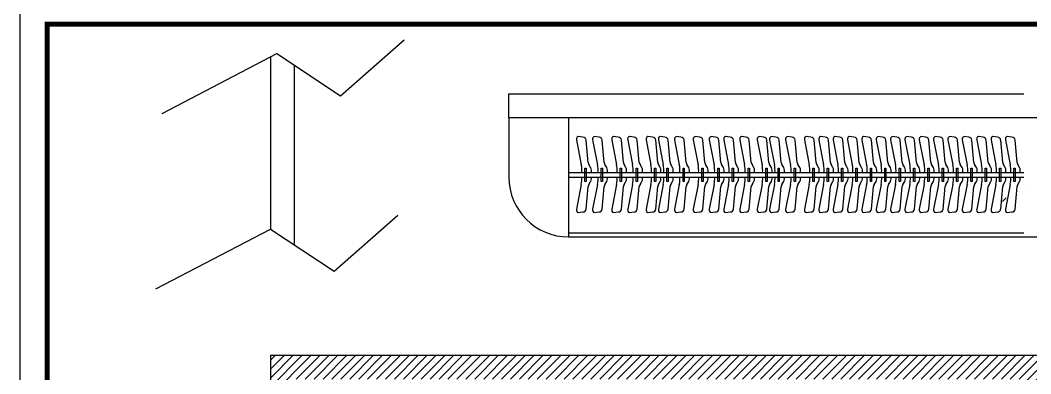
# Model space of a CAD drawing. Header units: millimetres. Extents: x 1149180 to 1411665549, y -85375798 to -28940.
# Drawn here: x 1174952 to 1180036, y -95900 to -94123 of the extents above; entities that cross this region are included whole.
import ezdxf

# ---------------------------------------------------------------- set-up
doc = ezdxf.new("R2010")
doc.units = ezdxf.units.MM
doc.header["$PDMODE"] = 35
for name, color, linetype in [('DIME', 3, 'Continuous'), ('TEXT', 3, 'Continuous'), ('WALL1', 8, 'Continuous'), ('图框', 7, 'Continuous'), ('填充', 8, 'Continuous'), ('柜子', 3, 'Continuous')]:
    doc.layers.add(name, color=color, linetype=linetype)
doc.styles.add('云', font='SimSun.ttf')
doc.dimstyles.new('标准', dxfattribs={"dimtxt": 60, "dimasz": 50, "dimexe": 1, "dimexo": 1, "dimtad": 1, "dimdec": 0, "dimtxsty": '云', "dimblk": 'ARCHTICK', "dimcen": 50, "dimdle": 10, "dimclrd": 24, "dimclre": 22, "dimclrt": 24, "dimadec": 0, "dimazin": 0, "dimtfac": 1, "dimtdec": 0, "dimtmove": 1, "dimatfit": 3, "dimldrblk": 'OBLIQUE', "dimfxl": 1.25, "dimarcsym": 0})

# ---------------------------------------------------------------- blocks, each defined once
blk = doc.blocks.new('_ArchTick')
at = {"color": 0, "linetype": 'ByBlock', "const_width": 0.15}
blk.add_lwpolyline([(-0.5, -0.5), (0.5, 0.5)], dxfattribs=at)
blk = doc.blocks.new('*D1155')
at = {"layer": 'Defpoints', "color": 0}
for p in [(1180000.9, -94612.4), (1180000.9, -95212.4), (1180176.5, -95212.4)]:
    blk.add_point(p, dxfattribs=at)
at = {"layer": 'TEXT', "color": 24, "lineweight": -2}
blk.add_line((1180176.5, -94602.4), (1180176.5, -95222.4), dxfattribs=at)
at = {"layer": 'TEXT', "color": 22, "lineweight": -2}
for p, q in [((1180001.9, -94612.4), (1180177.5, -94612.4)), ((1180001.9, -95212.4), (1180177.5, -95212.4))]:
    blk.add_line(p, q, dxfattribs=at)
at = {"layer": 'TEXT', "color": 24, "lineweight": -2, "xscale": 50, "yscale": 50, "zscale": 50}
for p, rotation in [((1180176.5, -94612.4), 90), ((1180176.5, -95212.4), 270)]:
    blk.add_blockref('_ArchTick', p, dxfattribs=dict(at, rotation=rotation))
at = {"layer": 'TEXT', "color": 24, "insert": (1180145.9, -94912.4), "char_height": 60, "attachment_point": 5, "rotation": 90, "style": '云'}
blk.add_mtext('600', dxfattribs=at)
blk = doc.blocks.new('_Oblique')
at = {"color": 0, "linetype": 'ByBlock', "lineweight": -2}
blk.add_line((-0.5, -0.5), (0.5, 0.5), dxfattribs=at)
blk = doc.blocks.new('3safdad')
at = {"layer": '图框', "color": 8}
blk.add_line((-132895, -165019), (-132895, -152671), dxfattribs=at)
at = {"layer": '图框', "color": 3}
blk.add_line((-132895, -165019), (-132895, -152671), dxfattribs=at)
at = {"layer": '图框', "color": 8, "const_width": 58.8}
blk.add_lwpolyline([(-132584, -164725), (-132584, -152965), (-115725, -152965), (-115725, -164725)], close=True, dxfattribs=at)

msp = doc.modelspace()

# ---------------------------------------------------------------- hatches: boundary and pattern name
at = {"layer": '填充'}
h = msp.add_hatch(dxfattribs=at)
h.set_pattern_fill('ANSI31', color=8, scale=10, style=0)
h.set_pattern_definition([(45, (-31249.125, -29937.128), (-22.4506403, 22.4506403), [])])
h.paths.add_polyline_path([(1176330.9, -95927), (1180000.9, -95927), (1180000.9, -98727), (1180120.9, -98727), (1180120.9, -95807), (1176210.9, -95807), (1176210.9, -98727), (1176330.9, -98727)])

# ---------------------------------------------------------------- linework, layer by layer
at = {"color": 8}
for p, q in [((1176210.9, -94307.3), (1176210.9, -95173)), ((1176330.9, -94349), (1176330.9, -95252.1)), ((1177410.9, -94492.4), (1180000.9, -94492.4)), ((1177410.9, -94612.4), (1177410.9, -94492.4)), ((1177410.9, -94612.4), (1180000.9, -94612.4)), ((1177410.9, -94612.4), (1177410.9, -94912.4)), ((1177710.9, -94612.4), (1177710.9, -95212.4)), ((1177710.9, -94887.8), (1180000.9, -94887.8)), ((1177825.6, -94887.8), (1177831.3, -94887.8)), ((1178237.6, -94887.8), (1178243.3, -94887.8)), ((1178796.7, -94887.8), (1178802.4, -94887.8)), ((1177710.9, -94911.8), (1180000.9, -94911.8)), ((1177825.6, -94911.8), (1177831.3, -94911.8)), ((1178237.6, -94911.8), (1178243.3, -94911.8)), ((1178796.7, -94911.8), (1178802.4, -94911.8)), ((1177710.9, -95192.4), (1180000.9, -95192.4))]:
    msp.add_line(p, q, dxfattribs=at)
at = {"color": 1}
msp.add_line((1177710.9, -95212.4), (1180000.9, -95212.4), dxfattribs=at)
at = {"color": 8}
msp.add_arc((1177710.9, -94912.4), 300, 180, 270, dxfattribs=at)
at = {"layer": 'DIME', "color": 8}
for p, q in [((1177750.6, -94724.8), (1177774.9, -94849.7)), ((1177783.1, -94710.8), (1177759.1, -94707.5)), ((1177809.1, -94838.2), (1177799.1, -94725.6)), ((1177831.7, -94724.8), (1177855.9, -94849.7)), ((1177864.1, -94710.8), (1177840.1, -94707.5)), ((1177890.1, -94838.2), (1177880.1, -94725.6)), ((1177927.9, -94724.8), (1177952.2, -94849.7)), ((1177960.4, -94710.8), (1177936.3, -94707.5)), ((1177986.4, -94838.2), (1177976.3, -94725.6)), ((1178008.2, -94724.8), (1178032.4, -94849.7)), ((1178040.7, -94710.8), (1178016.6, -94707.5)), ((1178066.7, -94838.2), (1178056.6, -94725.6)), ((1178100.8, -94724.8), (1178125, -94849.7)), ((1178133.2, -94710.8), (1178109.2, -94707.5)), ((1178159.2, -94838.2), (1178149.2, -94725.6)), ((1178162.6, -94724.8), (1178186.9, -94849.7)), ((1178195.1, -94710.8), (1178171.1, -94707.5)), ((1178221.1, -94838.2), (1178211.1, -94725.6)), ((1178243.7, -94724.8), (1178267.9, -94849.7)), ((1178276.1, -94710.8), (1178252.1, -94707.5)), ((1178302.1, -94838.2), (1178292.1, -94725.6)), ((1178338, -94724.8), (1178362.3, -94849.7)), ((1178370.5, -94710.8), (1178346.4, -94707.5)), ((1178396.5, -94838.2), (1178386.4, -94725.6)), ((1178418.3, -94724.8), (1178442.5, -94849.7)), ((1178450.8, -94710.8), (1178426.7, -94707.5)), ((1178476.8, -94838.2), (1178466.7, -94725.6)), ((1178491.4, -94724.8), (1178515.6, -94849.7)), ((1178523.9, -94710.8), (1178499.8, -94707.5)), ((1178549.9, -94838.2), (1178539.8, -94725.6)), ((1178571.7, -94724.8), (1178595.9, -94849.7)), ((1178604.1, -94710.8), (1178580.1, -94707.5)), ((1178630.2, -94838.2), (1178620.1, -94725.6)), ((1178659.9, -94724.8), (1178684.1, -94849.7)), ((1178692.3, -94710.8), (1178668.3, -94707.5)), ((1178718.4, -94838.2), (1178708.3, -94725.6)), ((1178721.7, -94724.8), (1178746, -94849.7)), ((1178754.2, -94710.8), (1178730.2, -94707.5)), ((1178780.2, -94838.2), (1178770.2, -94725.6)), ((1178802.8, -94724.8), (1178827, -94849.7)), ((1178835.2, -94710.8), (1178811.2, -94707.5)), ((1178861.3, -94838.2), (1178851.2, -94725.6)), ((1178897.1, -94724.8), (1178921.4, -94849.7)), ((1178929.6, -94710.8), (1178905.5, -94707.5)), ((1178955.6, -94838.2), (1178945.5, -94725.6)), ((1178969.3, -94724.8), (1178993.6, -94849.7)), ((1179001.8, -94710.8), (1178977.8, -94707.5)), ((1179027.8, -94838.2), (1179017.8, -94725.6)), ((1179041.6, -94724.8), (1179065.8, -94849.7)), ((1179074, -94710.8), (1179050, -94707.5)), ((1179100.1, -94838.2), (1179090, -94725.6)), ((1179113.8, -94724.8), (1179138, -94849.7)), ((1179146.3, -94710.8), (1179122.2, -94707.5)), ((1179172.3, -94838.2), (1179162.2, -94725.6)), ((1179186, -94724.8), (1179210.3, -94849.7)), ((1179218.5, -94710.8), (1179194.5, -94707.5)), ((1179244.5, -94838.2), (1179234.4, -94725.6)), ((1179258.3, -94724.8), (1179282.5, -94849.7)), ((1179290.7, -94710.8), (1179266.7, -94707.5)), ((1179316.7, -94838.2), (1179306.7, -94725.6)), ((1179330.5, -94724.8), (1179354.7, -94849.7)), ((1179362.9, -94710.8), (1179338.9, -94707.5)), ((1179389, -94838.2), (1179378.9, -94725.6)), ((1179402.7, -94724.8), (1179427, -94849.7)), ((1179435.2, -94710.8), (1179411.1, -94707.5)), ((1179461.2, -94838.2), (1179451.1, -94725.6)), ((1179474.9, -94724.8), (1179499.2, -94849.7)), ((1179507.4, -94710.8), (1179483.4, -94707.5)), ((1179533.4, -94838.2), (1179523.3, -94725.6)), ((1179547.2, -94724.8), (1179571.4, -94849.7)), ((1179579.6, -94710.8), (1179555.6, -94707.5)), ((1179605.7, -94838.2), (1179595.6, -94725.6)), ((1179619.4, -94724.8), (1179643.6, -94849.7)), ((1179651.9, -94710.8), (1179627.8, -94707.5)), ((1179677.9, -94838.2), (1179667.8, -94725.6)), ((1179691.6, -94724.8), (1179715.9, -94849.7)), ((1179724.1, -94710.8), (1179700, -94707.5)), ((1179750.1, -94838.2), (1179740, -94725.6)), ((1179763.8, -94724.8), (1179788.1, -94849.7)), ((1179796.3, -94710.8), (1179772.3, -94707.5)), ((1179822.3, -94838.2), (1179812.3, -94725.6)), ((1179836.1, -94724.8), (1179860.3, -94849.7)), ((1179868.5, -94710.8), (1179844.5, -94707.5)), ((1179894.6, -94838.2), (1179884.5, -94725.6)), ((1179908.3, -94724.8), (1179932.5, -94849.7)), ((1179940.8, -94710.8), (1179916.7, -94707.5)), ((1179966.8, -94838.2), (1179956.7, -94725.6)), ((1177822, -94864.1), (1177812.6, -94848.9)), ((1177903, -94864.1), (1177893.7, -94848.9)), ((1177999.3, -94864.1), (1177989.9, -94848.9)), ((1178079.6, -94864.1), (1178070.2, -94848.9)), ((1178172.1, -94864.1), (1178162.8, -94848.9)), ((1178234, -94864.1), (1178224.6, -94848.9)), ((1178315, -94864.1), (1178305.7, -94848.9)), ((1178409.4, -94864.1), (1178400, -94848.9)), ((1178489.7, -94864.1), (1178480.3, -94848.9)), ((1178562.8, -94864.1), (1178553.4, -94848.9)), ((1178643.1, -94864.1), (1178633.7, -94848.9)), ((1178731.2, -94864.1), (1178721.9, -94848.9)), ((1178793.1, -94864.1), (1178783.7, -94848.9)), ((1178874.1, -94864.1), (1178864.8, -94848.9)), ((1178968.5, -94864.1), (1178959.1, -94848.9)), ((1179040.7, -94864.1), (1179031.3, -94848.9)), ((1179112.9, -94864.1), (1179103.6, -94848.9)), ((1179185.2, -94864.1), (1179175.8, -94848.9)), ((1179257.4, -94864.1), (1179248, -94848.9)), ((1179329.6, -94864.1), (1179320.3, -94848.9)), ((1179401.9, -94864.1), (1179392.5, -94848.9)), ((1179474.1, -94864.1), (1179464.7, -94848.9)), ((1179546.3, -94864.1), (1179536.9, -94848.9)), ((1179618.5, -94864.1), (1179609.2, -94848.9)), ((1179690.8, -94864.1), (1179681.4, -94848.9)), ((1179763, -94864.1), (1179753.6, -94848.9)), ((1179835.2, -94864.1), (1179825.8, -94848.9)), ((1179907.4, -94864.1), (1179898.1, -94848.9)), ((1179979.7, -94864.1), (1179970.3, -94848.9)), ((1177793.5, -94933), (1177793.5, -94866.5)), ((1177793.5, -94866.5), (1177799.9, -94866.5)), ((1177799.9, -94866.5), (1177799.9, -94933)), ((1177825.6, -94887.8), (1177825.6, -94876.7)), ((1177874.6, -94933), (1177874.6, -94866.5)), ((1177874.6, -94866.5), (1177881, -94866.5)), ((1177881, -94866.5), (1177881, -94933)), ((1177906.6, -94887.8), (1177906.6, -94876.7)), ((1177970.8, -94933), (1177970.8, -94866.5)), ((1177970.8, -94866.5), (1177977.2, -94866.5)), ((1177977.2, -94866.5), (1177977.2, -94933)), ((1178002.9, -94887.8), (1178002.9, -94876.7)), ((1178051.1, -94933), (1178051.1, -94866.5)), ((1178051.1, -94866.5), (1178057.5, -94866.5)), ((1178057.5, -94866.5), (1178057.5, -94933)), ((1178083.1, -94887.8), (1178083.1, -94876.7)), ((1178143.7, -94933), (1178143.7, -94866.5)), ((1178143.7, -94866.5), (1178150.1, -94866.5)), ((1178150.1, -94866.5), (1178150.1, -94933)), ((1178175.7, -94887.8), (1178175.7, -94876.7)), ((1178205.5, -94933), (1178205.5, -94866.5)), ((1178205.5, -94866.5), (1178211.9, -94866.5)), ((1178211.9, -94866.5), (1178211.9, -94933)), ((1178237.6, -94887.8), (1178237.6, -94876.7)), ((1178286.6, -94933), (1178286.6, -94866.5)), ((1178286.6, -94866.5), (1178293, -94866.5)), ((1178293, -94866.5), (1178293, -94933)), ((1178318.6, -94887.8), (1178318.6, -94876.7)), ((1178380.9, -94933), (1178380.9, -94866.5)), ((1178380.9, -94866.5), (1178387.3, -94866.5)), ((1178387.3, -94866.5), (1178387.3, -94933)), ((1178413, -94887.8), (1178413, -94876.7)), ((1178461.2, -94933), (1178461.2, -94866.5)), ((1178461.2, -94866.5), (1178467.6, -94866.5)), ((1178467.6, -94866.5), (1178467.6, -94933)), ((1178493.3, -94887.8), (1178493.3, -94876.7)), ((1178534.3, -94933), (1178534.3, -94866.5)), ((1178534.3, -94866.5), (1178540.7, -94866.5)), ((1178540.7, -94866.5), (1178540.7, -94933)), ((1178566.4, -94887.8), (1178566.4, -94876.7)), ((1178614.6, -94933), (1178614.6, -94866.5)), ((1178614.6, -94866.5), (1178621, -94866.5)), ((1178621, -94866.5), (1178621, -94933)), ((1178646.6, -94887.8), (1178646.6, -94876.7)), ((1178702.8, -94866.5), (1178709.2, -94866.5)), ((1178702.8, -94933), (1178702.8, -94866.5)), ((1178709.2, -94866.5), (1178709.2, -94933)), ((1178734.8, -94887.8), (1178734.8, -94876.7)), ((1178764.7, -94933), (1178764.7, -94866.5)), ((1178764.7, -94866.5), (1178771, -94866.5)), ((1178771, -94866.5), (1178771, -94933)), ((1178796.7, -94887.8), (1178796.7, -94876.7)), ((1178845.7, -94933), (1178845.7, -94866.5)), ((1178845.7, -94866.5), (1178852.1, -94866.5)), ((1178852.1, -94866.5), (1178852.1, -94933)), ((1178877.7, -94887.8), (1178877.7, -94876.7)), ((1178940, -94933), (1178940, -94866.5)), ((1178940, -94866.5), (1178946.4, -94866.5)), ((1178946.4, -94866.5), (1178946.4, -94933)), ((1178972.1, -94887.8), (1178972.1, -94876.7)), ((1179012.3, -94933), (1179012.3, -94866.5)), ((1179012.3, -94866.5), (1179018.6, -94866.5)), ((1179018.6, -94866.5), (1179018.6, -94933)), ((1179044.3, -94887.8), (1179044.3, -94876.7)), ((1179084.5, -94933), (1179084.5, -94866.5)), ((1179084.5, -94866.5), (1179090.9, -94866.5)), ((1179090.9, -94866.5), (1179090.9, -94933)), ((1179116.5, -94887.8), (1179116.5, -94876.7)), ((1179156.7, -94933), (1179156.7, -94866.5)), ((1179156.7, -94866.5), (1179163.1, -94866.5)), ((1179163.1, -94866.5), (1179163.1, -94933)), ((1179188.8, -94887.8), (1179188.8, -94876.7)), ((1179228.9, -94933), (1179228.9, -94866.5)), ((1179228.9, -94866.5), (1179235.3, -94866.5)), ((1179235.3, -94866.5), (1179235.3, -94933)), ((1179261, -94887.8), (1179261, -94876.7)), ((1179301.2, -94933), (1179301.2, -94866.5)), ((1179301.2, -94866.5), (1179307.6, -94866.5)), ((1179307.6, -94866.5), (1179307.6, -94933)), ((1179333.2, -94887.8), (1179333.2, -94876.7)), ((1179373.4, -94933), (1179373.4, -94866.5)), ((1179373.4, -94866.5), (1179379.8, -94866.5)), ((1179379.8, -94866.5), (1179379.8, -94933)), ((1179405.4, -94887.8), (1179405.4, -94876.7)), ((1179445.6, -94933), (1179445.6, -94866.5)), ((1179445.6, -94866.5), (1179452, -94866.5)), ((1179452, -94866.5), (1179452, -94933)), ((1179477.7, -94887.8), (1179477.7, -94876.7)), ((1179517.8, -94933), (1179517.8, -94866.5)), ((1179517.8, -94866.5), (1179524.2, -94866.5)), ((1179524.2, -94866.5), (1179524.2, -94933)), ((1179549.9, -94887.8), (1179549.9, -94876.7)), ((1179590.1, -94933), (1179590.1, -94866.5)), ((1179590.1, -94866.5), (1179596.5, -94866.5)), ((1179596.5, -94866.5), (1179596.5, -94933)), ((1179622.1, -94887.8), (1179622.1, -94876.7)), ((1179662.3, -94933), (1179662.3, -94866.5)), ((1179662.3, -94866.5), (1179668.7, -94866.5)), ((1179668.7, -94866.5), (1179668.7, -94933)), ((1179694.3, -94887.8), (1179694.3, -94876.7)), ((1179734.5, -94933), (1179734.5, -94866.5)), ((1179734.5, -94866.5), (1179740.9, -94866.5)), ((1179740.9, -94866.5), (1179740.9, -94933)), ((1179766.6, -94887.8), (1179766.6, -94876.7)), ((1179806.7, -94933), (1179806.7, -94866.5)), ((1179806.7, -94866.5), (1179813.1, -94866.5)), ((1179813.1, -94866.5), (1179813.1, -94933)), ((1179838.8, -94887.8), (1179838.8, -94876.7)), ((1179879, -94933), (1179879, -94866.5)), ((1179879, -94866.5), (1179885.4, -94866.5)), ((1179885.4, -94866.5), (1179885.4, -94933)), ((1179911, -94887.8), (1179911, -94876.7)), ((1179951.2, -94933), (1179951.2, -94866.5)), ((1179951.2, -94866.5), (1179957.6, -94866.5)), ((1179957.6, -94866.5), (1179957.6, -94933)), ((1179983.3, -94887.8), (1179983.3, -94876.7)), ((1177774.9, -94948), (1177750.6, -95072.9)), ((1177799.9, -94933), (1177793.5, -94933)), ((1177799.1, -95072.1), (1177809.1, -94959.5)), ((1177812.6, -94948.8), (1177822, -94933.6)), ((1177825.6, -94921), (1177825.6, -94911.8)), ((1177855.9, -94948), (1177831.7, -95072.9)), ((1177881, -94933), (1177874.6, -94933)), ((1177880.1, -95072.1), (1177890.1, -94959.5)), ((1177893.7, -94948.8), (1177903, -94933.6)), ((1177906.6, -94921), (1177906.6, -94911.8)), ((1177952.2, -94948), (1177927.9, -95072.9)), ((1177977.2, -94933), (1177970.8, -94933)), ((1177976.3, -95072.1), (1177986.4, -94959.5)), ((1177989.9, -94948.8), (1177999.3, -94933.6)), ((1178002.9, -94921), (1178002.9, -94911.8)), ((1178032.4, -94948), (1178008.2, -95072.9)), ((1178057.5, -94933), (1178051.1, -94933)), ((1178056.6, -95072.1), (1178066.7, -94959.5)), ((1178070.2, -94948.8), (1178079.6, -94933.6)), ((1178083.1, -94921), (1178083.1, -94911.8)), ((1178125, -94948), (1178100.8, -95072.9)), ((1178150.1, -94933), (1178143.7, -94933)), ((1178149.2, -95072.1), (1178159.2, -94959.5)), ((1178186.9, -94948), (1178162.6, -95072.9)), ((1178162.8, -94948.8), (1178172.1, -94933.6)), ((1178175.7, -94921), (1178175.7, -94911.8)), ((1178211.9, -94933), (1178205.5, -94933)), ((1178211.1, -95072.1), (1178221.1, -94959.5)), ((1178224.6, -94948.8), (1178234, -94933.6)), ((1178237.6, -94921), (1178237.6, -94911.8)), ((1178267.9, -94948), (1178243.7, -95072.9)), ((1178293, -94933), (1178286.6, -94933)), ((1178292.1, -95072.1), (1178302.1, -94959.5)), ((1178305.7, -94948.8), (1178315, -94933.6)), ((1178318.6, -94921), (1178318.6, -94911.8)), ((1178362.3, -94948), (1178338, -95072.9)), ((1178387.3, -94933), (1178380.9, -94933)), ((1178386.4, -95072.1), (1178396.5, -94959.5)), ((1178400, -94948.8), (1178409.4, -94933.6)), ((1178413, -94921), (1178413, -94911.8)), ((1178442.5, -94948), (1178418.3, -95072.9)), ((1178467.6, -94933), (1178461.2, -94933)), ((1178466.7, -95072.1), (1178476.8, -94959.5)), ((1178480.3, -94948.8), (1178489.7, -94933.6)), ((1178515.6, -94948), (1178491.4, -95072.9)), ((1178493.3, -94921), (1178493.3, -94911.8)), ((1178540.7, -94933), (1178534.3, -94933)), ((1178539.8, -95072.1), (1178549.9, -94959.5)), ((1178553.4, -94948.8), (1178562.8, -94933.6)), ((1178566.4, -94921), (1178566.4, -94911.8)), ((1178595.9, -94948), (1178571.7, -95072.9)), ((1178621, -94933), (1178614.6, -94933)), ((1178620.1, -95072.1), (1178630.2, -94959.5)), ((1178633.7, -94948.8), (1178643.1, -94933.6)), ((1178646.6, -94921), (1178646.6, -94911.8)), ((1178684.1, -94948), (1178659.9, -95072.9)), ((1178709.2, -94933), (1178702.8, -94933)), ((1178708.3, -95072.1), (1178718.4, -94959.5)), ((1178746, -94948), (1178721.7, -95072.9)), ((1178721.9, -94948.8), (1178731.2, -94933.6)), ((1178734.8, -94921), (1178734.8, -94911.8)), ((1178771, -94933), (1178764.7, -94933)), ((1178770.2, -95072.1), (1178780.2, -94959.5)), ((1178783.7, -94948.8), (1178793.1, -94933.6)), ((1178796.7, -94921), (1178796.7, -94911.8)), ((1178827, -94948), (1178802.8, -95072.9)), ((1178852.1, -94933), (1178845.7, -94933)), ((1178851.2, -95072.1), (1178861.3, -94959.5)), ((1178864.8, -94948.8), (1178874.1, -94933.6)), ((1178877.7, -94921), (1178877.7, -94911.8)), ((1178921.4, -94948), (1178897.1, -95072.9)), ((1178946.4, -94933), (1178940, -94933)), ((1178945.5, -95072.1), (1178955.6, -94959.5)), ((1178959.1, -94948.8), (1178968.5, -94933.6)), ((1178993.6, -94948), (1178969.3, -95072.9)), ((1178972.1, -94921), (1178972.1, -94911.8)), ((1179018.6, -94933), (1179012.3, -94933)), ((1179017.8, -95072.1), (1179027.8, -94959.5)), ((1179031.3, -94948.8), (1179040.7, -94933.6)), ((1179065.8, -94948), (1179041.6, -95072.9)), ((1179044.3, -94921), (1179044.3, -94911.8)), ((1179090.9, -94933), (1179084.5, -94933)), ((1179090, -95072.1), (1179100.1, -94959.5)), ((1179103.6, -94948.8), (1179112.9, -94933.6)), ((1179138, -94948), (1179113.8, -95072.9)), ((1179116.5, -94921), (1179116.5, -94911.8)), ((1179163.1, -94933), (1179156.7, -94933)), ((1179162.2, -95072.1), (1179172.3, -94959.5)), ((1179175.8, -94948.8), (1179185.2, -94933.6)), ((1179210.3, -94948), (1179186, -95072.9)), ((1179188.8, -94921), (1179188.8, -94911.8)), ((1179235.3, -94933), (1179228.9, -94933)), ((1179234.4, -95072.1), (1179244.5, -94959.5)), ((1179248, -94948.8), (1179257.4, -94933.6)), ((1179282.5, -94948), (1179258.3, -95072.9)), ((1179261, -94921), (1179261, -94911.8)), ((1179307.6, -94933), (1179301.2, -94933)), ((1179306.7, -95072.1), (1179316.7, -94959.5)), ((1179320.3, -94948.8), (1179329.6, -94933.6)), ((1179354.7, -94948), (1179330.5, -95072.9)), ((1179333.2, -94921), (1179333.2, -94911.8)), ((1179379.8, -94933), (1179373.4, -94933)), ((1179378.9, -95072.1), (1179389, -94959.5)), ((1179392.5, -94948.8), (1179401.9, -94933.6)), ((1179427, -94948), (1179402.7, -95072.9)), ((1179405.4, -94921), (1179405.4, -94911.8)), ((1179452, -94933), (1179445.6, -94933)), ((1179451.1, -95072.1), (1179461.2, -94959.5)), ((1179464.7, -94948.8), (1179474.1, -94933.6)), ((1179499.2, -94948), (1179474.9, -95072.9)), ((1179477.7, -94921), (1179477.7, -94911.8)), ((1179524.2, -94933), (1179517.8, -94933)), ((1179523.3, -95072.1), (1179533.4, -94959.5)), ((1179536.9, -94948.8), (1179546.3, -94933.6)), ((1179571.4, -94948), (1179547.2, -95072.9)), ((1179549.9, -94921), (1179549.9, -94911.8)), ((1179596.5, -94933), (1179590.1, -94933)), ((1179595.6, -95072.1), (1179605.7, -94959.5)), ((1179609.2, -94948.8), (1179618.5, -94933.6)), ((1179643.6, -94948), (1179619.4, -95072.9)), ((1179622.1, -94921), (1179622.1, -94911.8)), ((1179668.7, -94933), (1179662.3, -94933)), ((1179667.8, -95072.1), (1179677.9, -94959.5)), ((1179681.4, -94948.8), (1179690.8, -94933.6)), ((1179715.9, -94948), (1179691.6, -95072.9)), ((1179694.3, -94921), (1179694.3, -94911.8)), ((1179740.9, -94933), (1179734.5, -94933)), ((1179740, -95072.1), (1179750.1, -94959.5)), ((1179753.6, -94948.8), (1179763, -94933.6)), ((1179788.1, -94948), (1179763.8, -95072.9)), ((1179766.6, -94921), (1179766.6, -94911.8)), ((1179813.1, -94933), (1179806.7, -94933)), ((1179812.3, -95072.1), (1179822.3, -94959.5)), ((1179825.8, -94948.8), (1179835.2, -94933.6)), ((1179860.3, -94948), (1179836.1, -95072.9)), ((1179838.8, -94921), (1179838.8, -94911.8)), ((1179885.4, -94933), (1179879, -94933)), ((1179884.5, -95072.1), (1179894.6, -94959.5)), ((1179898.1, -94948.8), (1179907.4, -94933.6)), ((1179932.5, -94948), (1179908.3, -95072.9)), ((1179911, -94921), (1179911, -94911.8)), ((1179957.6, -94933), (1179951.2, -94933)), ((1179956.7, -95072.1), (1179966.8, -94959.5)), ((1179970.3, -94948.8), (1179979.7, -94933.6)), ((1179983.3, -94921), (1179983.3, -94911.8)), ((1177759.1, -95090.2), (1177783.1, -95086.8)), ((1177840.1, -95090.2), (1177864.1, -95086.8)), ((1177936.3, -95090.2), (1177960.4, -95086.8)), ((1178016.6, -95090.2), (1178040.7, -95086.8)), ((1178109.2, -95090.2), (1178133.2, -95086.8)), ((1178171.1, -95090.2), (1178195.1, -95086.8)), ((1178252.1, -95090.2), (1178276.1, -95086.8)), ((1178346.4, -95090.2), (1178370.5, -95086.8)), ((1178426.7, -95090.2), (1178450.8, -95086.8)), ((1178499.8, -95090.2), (1178523.9, -95086.8)), ((1178580.1, -95090.2), (1178604.1, -95086.8)), ((1178668.3, -95090.2), (1178692.3, -95086.8)), ((1178730.2, -95090.2), (1178754.2, -95086.8)), ((1178811.2, -95090.2), (1178835.2, -95086.8)), ((1178905.5, -95090.2), (1178929.6, -95086.8)), ((1178977.8, -95090.2), (1179001.8, -95086.8)), ((1179050, -95090.2), (1179074, -95086.8)), ((1179122.2, -95090.2), (1179146.3, -95086.8)), ((1179194.5, -95090.2), (1179218.5, -95086.8)), ((1179266.7, -95090.2), (1179290.7, -95086.8)), ((1179338.9, -95090.2), (1179362.9, -95086.8)), ((1179411.1, -95090.2), (1179435.2, -95086.8)), ((1179483.4, -95090.2), (1179507.4, -95086.8)), ((1179555.6, -95090.2), (1179579.6, -95086.8)), ((1179627.8, -95090.2), (1179651.9, -95086.8)), ((1179700, -95090.2), (1179724.1, -95086.8)), ((1179772.3, -95090.2), (1179796.3, -95086.8)), ((1179844.5, -95090.2), (1179868.5, -95086.8)), ((1179916.7, -95090.2), (1179940.8, -95086.8))]:
    msp.add_line(p, q, dxfattribs=at)
for centre, radius, start, end in [((1177766.3, -94721.7), 16, 117.0567, 190.9889), ((1177783.1, -94726.8), 16, 4.6237, 90), ((1177847.4, -94721.7), 16, 117.0567, 190.9889), ((1177864.1, -94726.8), 16, 4.6237, 90), ((1177943.6, -94721.7), 16, 117.0567, 190.9889), ((1177960.4, -94726.8), 16, 4.6237, 90), ((1178023.9, -94721.7), 16, 117.0567, 190.9889), ((1178040.7, -94726.8), 16, 4.6237, 90), ((1178116.5, -94721.7), 16, 117.0567, 190.9889), ((1178133.2, -94726.8), 16, 4.6237, 90), ((1178178.3, -94721.7), 16, 117.0567, 190.9889), ((1178195.1, -94726.8), 16, 4.6237, 90), ((1178259.4, -94721.7), 16, 117.0567, 190.9889), ((1178276.1, -94726.8), 16, 4.6237, 90), ((1178353.7, -94721.7), 16, 117.0567, 190.9889), ((1178370.5, -94726.8), 16, 4.6237, 90), ((1178434, -94721.7), 16, 117.0567, 190.9889), ((1178450.8, -94726.8), 16, 4.6237, 90), ((1178507.1, -94721.7), 16, 117.0567, 190.9889), ((1178523.9, -94726.8), 16, 4.6237, 90), ((1178587.4, -94721.7), 16, 117.0567, 190.9889), ((1178604.1, -94726.8), 16, 4.6237, 90), ((1178675.6, -94721.7), 16, 117.0567, 190.9889), ((1178692.3, -94726.8), 16, 4.6237, 90), ((1178737.5, -94721.7), 16, 117.0567, 190.9889), ((1178754.2, -94726.8), 16, 4.6237, 90), ((1178818.5, -94721.7), 16, 117.0567, 190.9889), ((1178835.2, -94726.8), 16, 4.6237, 90), ((1178912.8, -94721.7), 16, 117.0567, 190.9889), ((1178929.6, -94726.8), 16, 4.6237, 90), ((1178985.1, -94721.7), 16, 117.0567, 190.9889), ((1179001.8, -94726.8), 16, 4.6237, 90), ((1179057.3, -94721.7), 16, 117.0567, 190.9889), ((1179074, -94726.8), 16, 4.6237, 90), ((1179129.5, -94721.7), 16, 117.0567, 190.9889), ((1179146.3, -94726.8), 16, 4.6237, 90), ((1179201.7, -94721.7), 16, 117.0567, 190.9889), ((1179218.5, -94726.8), 16, 4.6237, 90), ((1179274, -94721.7), 16, 117.0567, 190.9889), ((1179290.7, -94726.8), 16, 4.6237, 90), ((1179346.2, -94721.7), 16, 117.0567, 190.9889), ((1179362.9, -94726.8), 16, 4.6237, 90), ((1179418.4, -94721.7), 16, 117.0567, 190.9889), ((1179435.2, -94726.8), 16, 4.6237, 90), ((1179490.6, -94721.7), 16, 117.0567, 190.9889), ((1179507.4, -94726.8), 16, 4.6237, 90), ((1179562.9, -94721.7), 16, 117.0567, 190.9889), ((1179579.6, -94726.8), 16, 4.6237, 90), ((1179635.1, -94721.7), 16, 117.0567, 190.9889), ((1179651.9, -94726.8), 16, 4.6237, 90), ((1179707.3, -94721.7), 16, 117.0567, 190.9889), ((1179724.1, -94726.8), 16, 4.6237, 90), ((1179779.5, -94721.7), 16, 117.0567, 190.9889), ((1179796.3, -94726.8), 16, 4.6237, 90), ((1179851.8, -94721.7), 16, 117.0567, 190.9889), ((1179868.5, -94726.8), 16, 4.6237, 90), ((1179924, -94721.7), 16, 117.0567, 190.9889), ((1179940.8, -94726.8), 16, 4.6237, 90), ((1177663.4, -94877.1), 114.8, 354.6535, 13.8228), ((1177833.1, -94836.3), 24, 184.6237, 211.7137), ((1177744.5, -94877.1), 114.8, 354.6535, 13.8228), ((1177914.1, -94836.3), 24, 184.6237, 211.7137), ((1177840.7, -94877.1), 114.8, 354.6535, 13.8228), ((1178010.3, -94836.3), 24, 184.6237, 211.7137), ((1177921, -94877.1), 114.8, 354.6535, 13.8228), ((1178090.6, -94836.3), 24, 184.6237, 211.7137), ((1178013.6, -94877.1), 114.8, 354.6535, 13.8228), ((1178183.2, -94836.3), 24, 184.6237, 211.7137), ((1178075.4, -94877.1), 114.8, 354.6535, 13.8228), ((1178245.1, -94836.3), 24, 184.6237, 211.7137), ((1178156.5, -94877.1), 114.8, 354.6535, 13.8228), ((1178326.1, -94836.3), 24, 184.6237, 211.7137), ((1178250.8, -94877.1), 114.8, 354.6535, 13.8228), ((1178420.4, -94836.3), 24, 184.6237, 211.7137), ((1178331.1, -94877.1), 114.8, 354.6535, 13.8228), ((1178500.7, -94836.3), 24, 184.6237, 211.7137), ((1178404.2, -94877.1), 114.8, 354.6535, 13.8228), ((1178573.8, -94836.3), 24, 184.6237, 211.7137), ((1178484.5, -94877.1), 114.8, 354.6535, 13.8228), ((1178654.1, -94836.3), 24, 184.6237, 211.7137), ((1178572.7, -94877.1), 114.8, 354.6535, 13.8228), ((1178742.3, -94836.3), 24, 184.6237, 211.7137), ((1178634.6, -94877.1), 114.8, 354.6535, 13.8228), ((1178804.2, -94836.3), 24, 184.6237, 211.7137), ((1178715.6, -94877.1), 114.8, 354.6535, 13.8228), ((1178885.2, -94836.3), 24, 184.6237, 211.7137), ((1178809.9, -94877.1), 114.8, 354.6535, 13.8228), ((1178979.5, -94836.3), 24, 184.6237, 211.7137), ((1178882.2, -94877.1), 114.8, 354.6535, 13.8228), ((1179051.8, -94836.3), 24, 184.6237, 211.7137), ((1178954.4, -94877.1), 114.8, 354.6535, 13.8228), ((1179124, -94836.3), 24, 184.6237, 211.7137), ((1179026.6, -94877.1), 114.8, 354.6535, 13.8228), ((1179196.2, -94836.3), 24, 184.6237, 211.7137), ((1179098.8, -94877.1), 114.8, 354.6535, 13.8228), ((1179268.4, -94836.3), 24, 184.6237, 211.7137), ((1179171.1, -94877.1), 114.8, 354.6535, 13.8228), ((1179340.7, -94836.3), 24, 184.6237, 211.7137), ((1179243.3, -94877.1), 114.8, 354.6535, 13.8228), ((1179412.9, -94836.3), 24, 184.6237, 211.7137), ((1179315.5, -94877.1), 114.8, 354.6535, 13.8228), ((1179485.1, -94836.3), 24, 184.6237, 211.7137), ((1179387.7, -94877.1), 114.8, 354.6535, 13.8228), ((1179557.3, -94836.3), 24, 184.6237, 211.7137), ((1179460, -94877.1), 114.8, 354.6535, 13.8228), ((1179629.6, -94836.3), 24, 184.6237, 211.7137), ((1179532.2, -94877.1), 114.8, 354.6535, 13.8228), ((1179701.8, -94836.3), 24, 184.6237, 211.7137), ((1179604.4, -94877.1), 114.8, 354.6535, 13.8228), ((1179774, -94836.3), 24, 184.6237, 211.7137), ((1179676.6, -94877.1), 114.8, 354.6535, 13.8228), ((1179846.3, -94836.3), 24, 184.6237, 211.7137), ((1179748.9, -94877.1), 114.8, 354.6535, 13.8228), ((1179918.5, -94836.3), 24, 184.6237, 211.7137), ((1179821.1, -94877.1), 114.8, 354.6535, 13.8228), ((1179990.7, -94836.3), 24, 184.6237, 211.7137), ((1177801.6, -94876.7), 24, 0, 31.7137), ((1177882.6, -94876.7), 24, 0, 31.7137), ((1177978.9, -94876.7), 24, 0, 31.7137), ((1178059.1, -94876.7), 24, 0, 31.7137), ((1178151.7, -94876.7), 24, 0, 31.7137), ((1178213.6, -94876.7), 24, 0, 31.7137), ((1178294.6, -94876.7), 24, 0, 31.7137), ((1178389, -94876.7), 24, 0, 31.7137), ((1178469.3, -94876.7), 24, 0, 31.7137), ((1178542.4, -94876.7), 24, 0, 31.7137), ((1178622.6, -94876.7), 24, 0, 31.7137), ((1178710.8, -94876.7), 24, 0, 31.7137), ((1178772.7, -94876.7), 24, 0, 31.7137), ((1178853.7, -94876.7), 24, 0, 31.7137), ((1178948.1, -94876.7), 24, 0, 31.7137), ((1179020.3, -94876.7), 24, 0, 31.7137), ((1179092.5, -94876.7), 24, 0, 31.7137), ((1179164.8, -94876.7), 24, 0, 31.7137), ((1179237, -94876.7), 24, 0, 31.7137), ((1179309.2, -94876.7), 24, 0, 31.7137), ((1179381.4, -94876.7), 24, 0, 31.7137), ((1179453.7, -94876.7), 24, 0, 31.7137), ((1179525.9, -94876.7), 24, 0, 31.7137), ((1179598.1, -94876.7), 24, 0, 31.7137), ((1179670.3, -94876.7), 24, 0, 31.7137), ((1179742.6, -94876.7), 24, 0, 31.7137), ((1179814.8, -94876.7), 24, 0, 31.7137), ((1179887, -94876.7), 24, 0, 31.7137), ((1179959.3, -94876.7), 24, 0, 31.7137), ((1177663.4, -94920.6), 114.8, 346.1772, 4.416), ((1177833.1, -94961.4), 24, 148.2863, 175.3763), ((1177801.6, -94921), 24, 328.2863, 0), ((1177744.5, -94920.6), 114.8, 346.1772, 4.416), ((1177914.1, -94961.4), 24, 148.2863, 175.3763), ((1177882.6, -94921), 24, 328.2863, 0), ((1177840.7, -94920.6), 114.8, 346.1772, 4.416), ((1178010.3, -94961.4), 24, 148.2863, 175.3763), ((1177978.9, -94921), 24, 328.2863, 0), ((1177921, -94920.6), 114.8, 346.1772, 4.416), ((1178090.6, -94961.4), 24, 148.2863, 175.3763), ((1178059.1, -94921), 24, 328.2863, 0), ((1178013.6, -94920.6), 114.8, 346.1772, 4.416), ((1178183.2, -94961.4), 24, 148.2863, 175.3763), ((1178151.7, -94921), 24, 328.2863, 0), ((1178075.4, -94920.6), 114.8, 346.1772, 4.416), ((1178245.1, -94961.4), 24, 148.2863, 175.3763), ((1178213.6, -94921), 24, 328.2863, 0), ((1178156.5, -94920.6), 114.8, 346.1772, 4.416), ((1178326.1, -94961.4), 24, 148.2863, 175.3763), ((1178294.6, -94921), 24, 328.2863, 0), ((1178250.8, -94920.6), 114.8, 346.1772, 4.416), ((1178420.4, -94961.4), 24, 148.2863, 175.3763), ((1178389, -94921), 24, 328.2863, 0), ((1178331.1, -94920.6), 114.8, 346.1772, 4.416), ((1178500.7, -94961.4), 24, 148.2863, 175.3763), ((1178469.3, -94921), 24, 328.2863, 0), ((1178404.2, -94920.6), 114.8, 346.1772, 4.416), ((1178573.8, -94961.4), 24, 148.2863, 175.3763), ((1178542.4, -94921), 24, 328.2863, 0), ((1178484.5, -94920.6), 114.8, 346.1772, 4.416), ((1178654.1, -94961.4), 24, 148.2863, 175.3763), ((1178622.6, -94921), 24, 328.2863, 0), ((1178572.7, -94920.6), 114.8, 346.1772, 4.416), ((1178742.3, -94961.4), 24, 148.2863, 175.3763), ((1178710.8, -94921), 24, 328.2863, 0), ((1178634.6, -94920.6), 114.8, 346.1772, 4.416), ((1178804.2, -94961.4), 24, 148.2863, 175.3763), ((1178772.7, -94921), 24, 328.2863, 0), ((1178715.6, -94920.6), 114.8, 346.1772, 4.416), ((1178885.2, -94961.4), 24, 148.2863, 175.3763), ((1178853.7, -94921), 24, 328.2863, 0), ((1178809.9, -94920.6), 114.8, 346.1772, 4.416), ((1178979.5, -94961.4), 24, 148.2863, 175.3763), ((1178948.1, -94921), 24, 328.2863, 0), ((1178882.2, -94920.6), 114.8, 346.1772, 4.416), ((1179051.8, -94961.4), 24, 148.2863, 175.3763), ((1179020.3, -94921), 24, 328.2863, 0), ((1178954.4, -94920.6), 114.8, 346.1772, 4.416), ((1179124, -94961.4), 24, 148.2863, 175.3763), ((1179092.5, -94921), 24, 328.2863, 0), ((1179026.6, -94920.6), 114.8, 346.1772, 4.416), ((1179196.2, -94961.4), 24, 148.2863, 175.3763), ((1179164.8, -94921), 24, 328.2863, 0), ((1179098.8, -94920.6), 114.8, 346.1772, 4.416), ((1179268.4, -94961.4), 24, 148.2863, 175.3763), ((1179237, -94921), 24, 328.2863, 0), ((1179171.1, -94920.6), 114.8, 346.1772, 4.416), ((1179340.7, -94961.4), 24, 148.2863, 175.3763), ((1179309.2, -94921), 24, 328.2863, 0), ((1179243.3, -94920.6), 114.8, 346.1772, 4.416), ((1179412.9, -94961.4), 24, 148.2863, 175.3763), ((1179381.4, -94921), 24, 328.2863, 0), ((1179315.5, -94920.6), 114.8, 346.1772, 4.416), ((1179485.1, -94961.4), 24, 148.2863, 175.3763), ((1179453.7, -94921), 24, 328.2863, 0), ((1179387.7, -94920.6), 114.8, 346.1772, 4.416), ((1179557.3, -94961.4), 24, 148.2863, 175.3763), ((1179525.9, -94921), 24, 328.2863, 0), ((1179460, -94920.6), 114.8, 346.1772, 4.416), ((1179629.6, -94961.4), 24, 148.2863, 175.3763), ((1179598.1, -94921), 24, 328.2863, 0), ((1179532.2, -94920.6), 114.8, 346.1772, 4.416), ((1179701.8, -94961.4), 24, 148.2863, 175.3763), ((1179670.3, -94921), 24, 328.2863, 0), ((1179604.4, -94920.6), 114.8, 346.1772, 4.416), ((1179774, -94961.4), 24, 148.2863, 175.3763), ((1179742.6, -94921), 24, 328.2863, 0), ((1179676.6, -94920.6), 114.8, 346.1772, 4.416), ((1179846.3, -94961.4), 24, 148.2863, 175.3763), ((1179814.8, -94921), 24, 328.2863, 0), ((1179748.9, -94920.6), 114.8, 346.1772, 4.416), ((1179918.5, -94961.4), 24, 148.2863, 175.3763), ((1179887, -94921), 24, 328.2863, 0), ((1179821.1, -94920.6), 114.8, 346.1772, 4.416), ((1179990.7, -94961.4), 24, 148.2863, 175.3763), ((1179959.3, -94921), 24, 328.2863, 0), ((1177766.3, -95075.9), 16, 169.0111, 242.9433), ((1177783.1, -95070.8), 16, 270, 355.3763), ((1177847.4, -95075.9), 16, 169.0111, 242.9433), ((1177864.1, -95070.8), 16, 270, 355.3763), ((1177943.6, -95075.9), 16, 169.0111, 242.9433), ((1177960.4, -95070.8), 16, 270, 355.3763), ((1178023.9, -95075.9), 16, 169.0111, 242.9433), ((1178040.7, -95070.8), 16, 270, 355.3763), ((1178116.5, -95075.9), 16, 169.0111, 242.9433), ((1178133.2, -95070.8), 16, 270, 355.3763), ((1178178.3, -95075.9), 16, 169.0111, 242.9433), ((1178195.1, -95070.8), 16, 270, 355.3763), ((1178259.4, -95075.9), 16, 169.0111, 242.9433), ((1178276.1, -95070.8), 16, 270, 355.3763), ((1178353.7, -95075.9), 16, 169.0111, 242.9433), ((1178370.5, -95070.8), 16, 270, 355.3763), ((1178434, -95075.9), 16, 169.0111, 242.9433), ((1178450.8, -95070.8), 16, 270, 355.3763), ((1178507.1, -95075.9), 16, 169.0111, 242.9433), ((1178523.9, -95070.8), 16, 270, 355.3763), ((1178587.4, -95075.9), 16, 169.0111, 242.9433), ((1178604.1, -95070.8), 16, 270, 355.3763), ((1178675.6, -95075.9), 16, 169.0111, 242.9433), ((1178692.3, -95070.8), 16, 270, 355.3763), ((1178737.5, -95075.9), 16, 169.0111, 242.9433), ((1178754.2, -95070.8), 16, 270, 355.3763), ((1178818.5, -95075.9), 16, 169.0111, 242.9433), ((1178835.2, -95070.8), 16, 270, 355.3763), ((1178912.8, -95075.9), 16, 169.0111, 242.9433), ((1178929.6, -95070.8), 16, 270, 355.3763), ((1178985.1, -95075.9), 16, 169.0111, 242.9433), ((1179001.8, -95070.8), 16, 270, 355.3763), ((1179057.3, -95075.9), 16, 169.0111, 242.9433), ((1179074, -95070.8), 16, 270, 355.3763), ((1179129.5, -95075.9), 16, 169.0111, 242.9433), ((1179146.3, -95070.8), 16, 270, 355.3763), ((1179201.7, -95075.9), 16, 169.0111, 242.9433), ((1179218.5, -95070.8), 16, 270, 355.3763), ((1179274, -95075.9), 16, 169.0111, 242.9433), ((1179290.7, -95070.8), 16, 270, 355.3763), ((1179346.2, -95075.9), 16, 169.0111, 242.9433), ((1179362.9, -95070.8), 16, 270, 355.3763), ((1179418.4, -95075.9), 16, 169.0111, 242.9433), ((1179435.2, -95070.8), 16, 270, 355.3763), ((1179490.6, -95075.9), 16, 169.0111, 242.9433), ((1179507.4, -95070.8), 16, 270, 355.3763), ((1179562.9, -95075.9), 16, 169.0111, 242.9433), ((1179579.6, -95070.8), 16, 270, 355.3763), ((1179635.1, -95075.9), 16, 169.0111, 242.9433), ((1179651.9, -95070.8), 16, 270, 355.3763), ((1179707.3, -95075.9), 16, 169.0111, 242.9433), ((1179724.1, -95070.8), 16, 270, 355.3763), ((1179779.5, -95075.9), 16, 169.0111, 242.9433), ((1179796.3, -95070.8), 16, 270, 355.3763), ((1179851.8, -95075.9), 16, 169.0111, 242.9433), ((1179868.5, -95070.8), 16, 270, 355.3763), ((1179924, -95075.9), 16, 169.0111, 242.9433), ((1179940.8, -95070.8), 16, 270, 355.3763)]:
    msp.add_arc(centre, radius, start, end, dxfattribs=at)
at = {"layer": 'TEXT', "color": 3}
for p, q in [((1176563.4, -94502.3), (1176883.6, -94220.7)), ((1175666.8, -94591.9), (1176242.5, -94290.7)), ((1176242.5, -94290.7), (1176563.4, -94502.3)), ((1176531.8, -95384.5), (1176852, -95103)), ((1175635.2, -95474.1), (1176210.9, -95173)), ((1176210.9, -95173), (1176531.8, -95384.5)), ((1176210.9, -95807), (1176210.9, -98727)), ((1176210.9, -95807), (1180120.9, -95807))]:
    msp.add_line(p, q, dxfattribs=at)
at = {"layer": 'WALL1'}
msp.add_line((1180007.2, -94955.6), (1180008.3, -94955.6), dxfattribs=at)
at = {"layer": '柜子'}
msp.add_line((1179894, -95033.9), (1179912.3, -95016.6), dxfattribs=at)

# ---------------------------------------------------------------- block references
at = {"layer": '柜子', "color": 3, "xscale": 0.438237366368412, "yscale": 0.4382373663320323, "zscale": 0.438237366336}
msp.add_blockref('3safdad', (1233191.7, -27108.1), dxfattribs=at)

# ---------------------------------------------------------------- dimensions: what is measured, and where the dimension line sits
at = {"layer": 'TEXT', "color": 3}
dim = msp.add_aligned_dim(p1=(1180000.9, -94612.4), p2=(1180000.9, -95212.4), distance=175.6, dimstyle='标准', dxfattribs=at)
dim.commit()
dim.dimension.update_dxf_attribs({"geometry": '*D1155', "text_midpoint": (1180145.9, -94912.4)})

doc.saveas('drawing.dxf')
